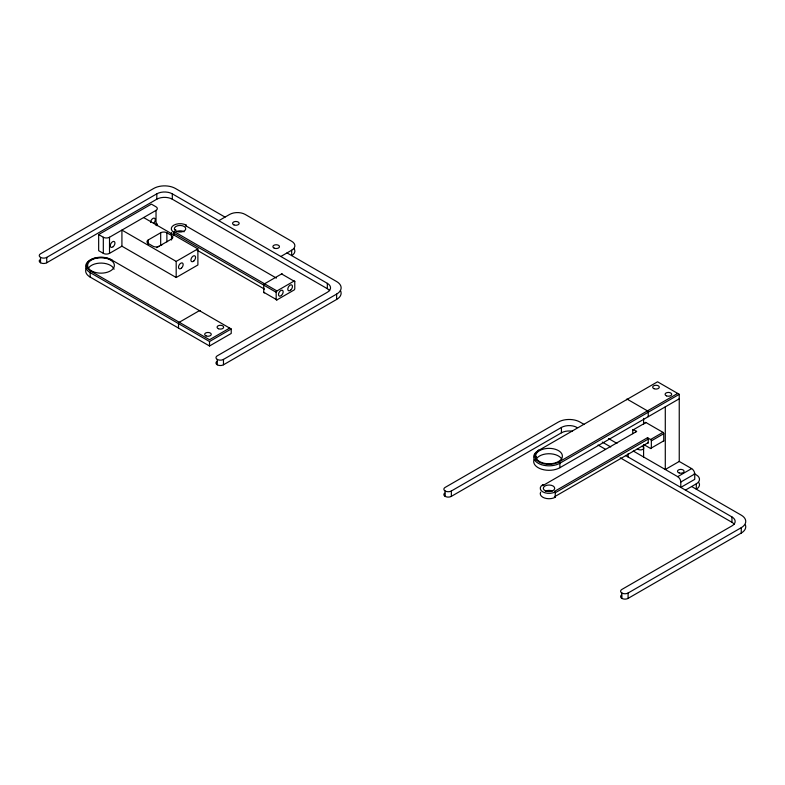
<?xml version="1.0" encoding="UTF-8"?>
<svg xmlns="http://www.w3.org/2000/svg" width="785" height="785" viewBox="0 0 785 785"><rect width="100%" height="100%" fill="white"/><g stroke="black" fill="none" stroke-linecap="round" stroke-linejoin="round"><path stroke-width="1.18" d="M40.535 262.749L40.535 257.382A4.386 2.532 0 0 0 46.737 257.382L156.804 193.836A10.961 6.329 0 0 1 172.307 193.836L327.335 283.336A10.961 6.329 0 0 1 327.335 292.285L217.268 355.831A4.386 2.532 0 0 0 217.268 359.412L217.268 364.789M39.613 259.953A4.386 2.532 0 0 0 41.173 263.053A4.386 2.532 0 0 0 46.737 262.749L156.804 199.204A10.961 6.329 0 0 1 172.307 199.204L327.335 288.703A10.961 6.329 0 0 1 329.641 290.666M143.626 217.553L197.889 248.874L197.889 264.987L176.183 277.517L121.92 246.196L109.517 253.349A4.386 2.532 0 0 1 103.316 253.349L98.665 250.67L98.665 234.558L151.377 204.129L156.029 206.808A4.386 2.532 0 0 1 156.029 210.39L156.029 225.354M98.665 234.558L103.316 237.247A4.386 2.532 0 0 0 109.517 237.247L156.029 210.39M148.277 244.488L148.277 239.925L160.68 232.772A4.386 2.532 0 0 1 166.881 232.772L171.532 235.451L171.532 240.014M173.858 235.598L173.858 232.321L174.633 231.869L276.948 290.941L294.002 281.099A1.099 0.628 -60 0 1 294.777 281.55L294.777 288.703A1.099 0.628 -60 0 1 294.002 290.048L276.948 299.899L263.77 292.285L263.77 285.132A1.099 0.628 -60 0 1 264.545 283.787L281.599 273.936L294.777 281.55M185.486 225.609L186.261 225.158L186.261 226.051A1.099 0.628 -60 0 0 185.486 225.609L276.389 278.086M156.549 247.687L171.532 239.032A4.386 2.532 0 0 0 171.532 235.451M218.819 220.683L229.671 214.423A10.961 6.329 0 0 1 245.165 214.423L291.677 241.27A10.961 6.329 0 0 1 291.677 250.219L291.677 255.586A10.961 6.329 0 0 0 293.983 248.6M121.92 246.196L121.92 230.083L176.183 261.405L197.889 248.874M280.824 256.489L291.677 250.219M229.671 328.091L209.517 339.728L90.923 271.257A14.248 8.223 0 0 1 90.923 259.619A14.248 8.223 0 0 1 111.068 259.619L231.222 328.984L231.222 333.458L209.517 345.989L90.147 277.076A15.347 8.861 0 0 1 86.37 268.117M111.068 259.619A1.099 0.628 -60 0 1 111.843 260.07A15.347 8.861 0 0 0 90.147 260.07A15.347 8.861 0 0 0 90.147 272.601L209.517 341.514L231.222 328.984M217.268 359.412A4.386 2.532 0 0 0 223.47 359.412L336.637 294.081A15.347 8.861 0 0 0 336.637 281.55L287.025 252.907M216.748 361.561A4.386 2.532 0 0 0 217.563 364.947A4.386 2.532 0 0 0 223.47 364.789L336.637 299.448A15.347 8.861 0 0 0 340.405 290.499M584.246 424.508L580.027 422.065A15.347 8.861 0 0 0 558.321 422.065L445.154 487.406A4.386 2.532 0 0 0 445.154 490.988A4.386 2.532 0 0 0 451.355 490.988L561.422 427.442A10.961 6.329 0 0 1 576.926 427.442M444.644 493.127A4.386 2.532 0 0 0 445.448 496.512A4.386 2.532 0 0 0 451.355 496.355L561.422 432.81A10.961 6.329 0 0 1 572.5 431.25M679.241 394.325L559.872 463.238A15.347 8.861 0 0 1 538.167 463.238A15.347 8.861 0 0 1 538.167 450.708L657.545 381.795L679.241 394.325L679.241 461.452L665.288 469.508L665.288 406.856M538.167 450.708A1.099 0.628 60 0 1 538.942 450.256A14.248 8.223 0 0 0 538.942 461.894A14.248 8.223 0 0 0 559.097 461.894L677.69 393.422M533.996 459.637A15.347 8.861 0 0 0 541.719 469.244A15.347 8.861 0 0 0 559.872 467.713L679.241 398.8M632.739 433.703L632.739 430.121L645.918 422.516L662.962 432.358A1.099 0.628 60 0 1 663.737 433.703L663.737 440.866A1.099 0.628 60 0 1 662.962 441.307M542.818 485.611A1.099 0.628 60 0 1 543.593 485.169L542.818 484.718L542.818 485.611L636.615 431.465L633.515 429.68A1.099 0.628 60 0 0 632.739 430.121M647.468 437.726A1.099 0.628 60 0 1 648.243 439.07L555.221 492.774A1.099 0.628 60 0 0 554.445 491.43L647.468 437.726L650.569 439.522A1.099 0.628 60 0 1 651.344 440.866L651.344 448.019A1.099 0.628 60 0 1 650.569 448.471L644.102 444.742M650.569 439.522L662.962 432.358M554.445 491.43L555.221 491.881L555.221 497.248L554.445 496.807L648.243 442.652L648.243 439.07M651.344 440.866L663.737 433.703M650.569 448.471L663.737 440.866M677.69 476.662L691.644 468.606A4.386 2.532 60 0 1 694.745 473.983L694.745 479.35L680.791 487.406L680.791 482.039A4.386 2.532 60 0 0 677.69 476.662L633.25 451.012M680.791 482.039L694.745 473.983M685.442 490.095L696.295 483.825A10.961 6.329 0 0 0 696.295 474.876L694.185 473.659M621.887 598.386L621.887 593.018A4.386 2.532 0 0 0 628.088 593.018L741.256 527.687A15.347 8.861 0 0 0 741.256 515.156L691.644 486.514M621.377 595.167A4.386 2.532 0 0 0 622.181 598.543A4.386 2.532 0 0 0 628.088 598.386L741.256 533.054A15.347 8.861 0 0 0 745.426 524.969M679.241 461.452L691.644 468.606M225.02 217.102L175.408 188.459A15.347 8.861 0 0 0 153.703 188.459L40.535 253.8A4.386 2.532 0 0 0 40.535 257.382M608.522 438.521L616.971 443.397M602.291 442.083L610.75 446.969M625.439 455.447L731.954 516.942A10.961 6.329 0 0 1 731.954 525.891L621.887 589.437A4.386 2.532 0 0 0 621.887 593.018M598.062 445.016L605.47 449.285M620.268 457.832L731.954 522.31A10.961 6.329 0 0 1 734.26 524.272M276.948 299.899A1.099 0.628 -60 0 1 276.173 299.448L276.173 292.285L173.858 233.214A1.099 0.628 -60 0 1 174.633 231.869M197.113 250.219L264.476 289.115M741.256 527.687L741.256 533.054M731.954 516.942L731.954 522.31M696.295 483.825L696.295 489.192A10.961 6.329 0 0 0 698.993 482.804M648.243 416.698L648.243 412.223A1.099 0.628 60 0 0 647.468 410.879L627.313 399.241A1.099 0.628 60 0 0 626.538 399.693M643.592 418.415L643.592 424.44M643.592 444.928L643.592 456.978M628.088 453.75L628.088 456.978M628.088 593.018L628.088 598.386M561.422 427.442L561.422 432.81M559.872 467.713L559.872 463.238A1.099 0.628 60 0 0 559.097 461.894M451.355 490.988L451.355 496.355M445.154 490.988L445.154 496.355M336.637 294.081L336.637 299.448M327.335 283.336L327.335 288.703M223.47 359.412L223.47 364.789M209.517 341.514L209.517 345.989M178.509 328.091L178.509 323.616A1.099 0.628 -60 0 1 179.284 322.272L199.439 310.634A1.099 0.628 -60 0 1 200.214 311.086M176.183 261.405L176.183 277.517M172.307 193.836L172.307 199.204M166.881 232.772L166.881 241.878M160.68 232.772L160.68 245.303A4.386 2.532 0 0 1 162.044 244.763M156.804 193.836L156.804 199.204M109.517 237.247L109.517 253.349M103.316 237.247L103.316 253.349M90.147 277.076L90.147 272.601A1.099 0.628 -60 0 1 90.923 271.257M46.737 257.382L46.737 262.749M176.409 231.585A5.701 3.287 0 0 1 184.092 231.781M171.287 234.107A8.772 5.063 0 0 1 171.699 232.576M175.084 229.936A8.772 5.063 0 0 1 175.801 229.681M173.858 232.321A8.772 5.063 0 0 1 173.858 225.158A8.772 5.063 0 0 1 186.261 225.158M281.599 273.936A1.099 0.628 -60 0 1 282.374 274.387M264.545 292.736A1.099 0.628 -60 0 1 263.77 292.285M276.173 292.285A1.099 0.628 -60 0 1 276.948 290.941M148.277 239.925A4.386 2.532 0 0 0 148.277 243.507L152.928 246.196A4.386 2.532 0 0 0 159.129 246.196M150.602 222.479A3.287 1.894 -60 0 1 152.712 218.583A3.287 1.894 -60 0 1 155.214 219.319A3.287 1.894 -60 0 1 153.566 223.342M156.539 223.274A4.386 2.532 0 0 1 156.951 225.717M88.254 268.46A13.374 7.722 0 0 1 101.677 263.093A13.374 7.722 0 0 1 114.08 269.226M641.796 446.282A3.287 1.894 0 0 1 642.689 449.432A3.287 1.894 0 0 1 637.351 448.598M535.606 457.145A15.347 8.861 0 0 1 536.381 456.428M535.929 459.863A13.374 7.722 0 0 1 548.342 453.74A13.374 7.722 0 0 1 561.766 459.107M555.221 491.881A8.772 5.063 0 0 1 542.818 491.881A8.772 5.063 0 0 1 542.818 484.718M545.369 491.145A5.701 3.287 0 0 1 552.247 490.959M555.221 497.248A8.772 5.063 0 0 1 544.466 497.994A8.772 5.063 0 0 1 540.669 492.136M645.142 422.958A1.099 0.628 60 0 1 645.918 422.516M648.243 442.652A1.099 0.628 60 0 1 647.468 443.103M635.84 431.917A1.099 0.628 60 0 1 636.615 431.465M555.221 496.355A1.099 0.628 60 0 1 554.445 496.807M176.713 231.408A5.701 3.287 0 0 0 185.731 229.083A5.701 3.287 0 0 0 177.734 225.737A5.701 3.287 0 0 0 176.713 231.408M281.432 295.425A3.287 1.894 -60 0 0 282.472 290.332A3.287 1.894 -60 0 0 278.577 293.786A3.287 1.894 -60 0 0 281.432 295.425M290.725 290.058A3.287 1.894 -60 0 0 291.775 284.965A3.287 1.894 -60 0 0 287.879 288.419A3.287 1.894 -60 0 0 290.725 290.058M193.836 260.973A3.287 1.894 -60 0 0 194.876 255.871A3.287 1.894 -60 0 0 190.99 259.325A3.287 1.894 -60 0 0 193.836 260.973M181.433 268.127A3.287 1.894 -60 0 0 182.473 263.034A3.287 1.894 -60 0 0 178.588 266.488A3.287 1.894 -60 0 0 181.433 268.127M113.226 246.647A3.287 1.894 -60 0 0 114.267 241.554A3.287 1.894 -60 0 0 110.371 245.008A3.287 1.894 -60 0 0 113.226 246.647M93.15 271.688A13.374 7.722 0 0 0 114.296 266.233A13.374 7.722 0 0 0 95.544 258.383A13.374 7.722 0 0 0 93.15 271.688M206.033 335.892A3.287 1.894 0 0 0 211.234 334.547A3.287 1.894 0 0 0 206.622 332.624A3.287 1.894 0 0 0 206.033 335.892M218.436 328.729A3.287 1.894 0 0 0 223.637 327.394A3.287 1.894 0 0 0 219.025 325.461A3.287 1.894 0 0 0 218.436 328.729M274.25 248.178A3.287 1.894 0 0 0 279.45 246.833A3.287 1.894 0 0 0 274.838 244.91A3.287 1.894 0 0 0 274.25 248.178M233.94 224.902A3.287 1.894 0 0 0 239.14 223.568A3.287 1.894 0 0 0 234.529 221.635A3.287 1.894 0 0 0 233.94 224.902M679.153 472.943A3.287 1.894 0 0 0 684.078 471.294A3.287 1.894 0 0 0 679.153 469.646A3.287 1.894 0 0 0 679.153 472.943M542.337 462.767A13.374 7.722 0 0 0 562.394 456.075A13.374 7.722 0 0 0 542.337 449.393A13.374 7.722 0 0 0 542.337 462.767M666.465 395.856A3.287 1.894 0 0 0 671.666 394.521A3.287 1.894 0 0 0 667.054 392.588A3.287 1.894 0 0 0 666.465 395.856M654.062 388.703A3.287 1.894 0 0 0 659.263 387.358A3.287 1.894 0 0 0 654.651 385.425A3.287 1.894 0 0 0 654.062 388.703M545.673 490.968A5.701 3.287 0 0 0 554.691 488.643A5.701 3.287 0 0 0 546.694 485.297A5.701 3.287 0 0 0 545.673 490.968"/></g></svg>
